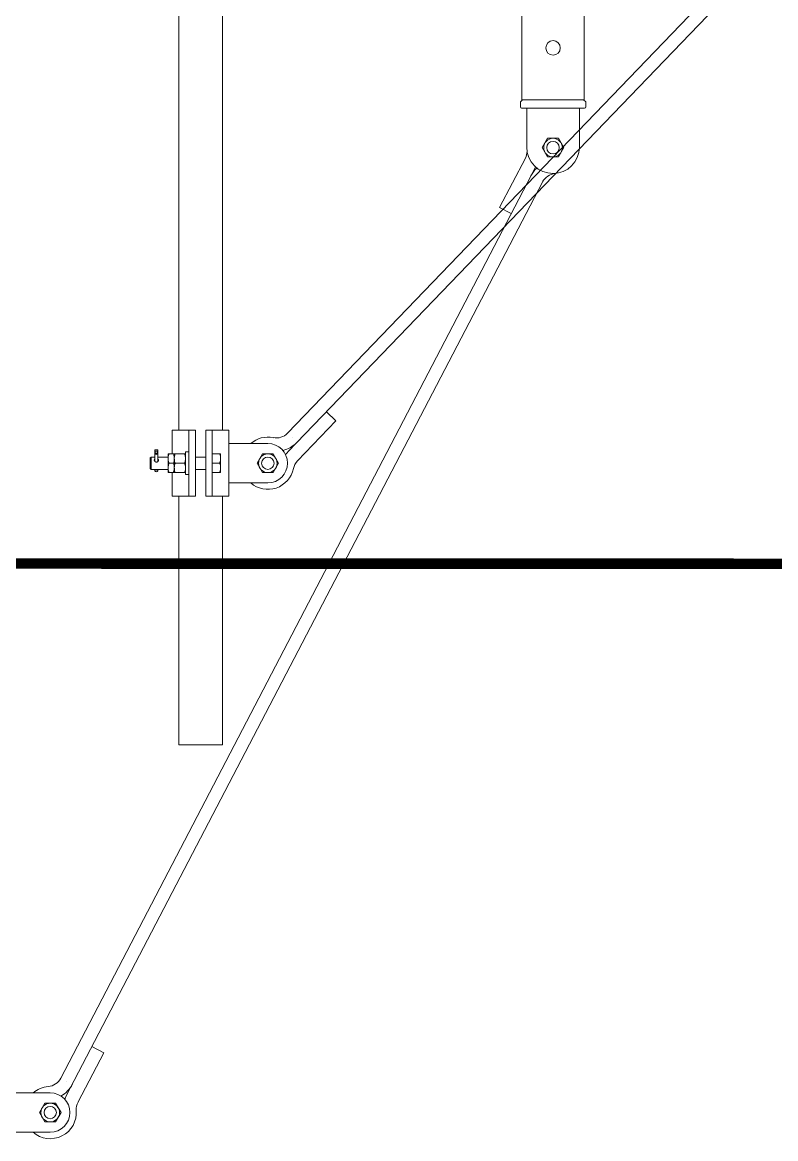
# Model space of a CAD drawing. Header units: millimetres. Extents: x -37020 to 35906, y -101 to 52234.
# Drawn here: x -281.98 to -281.253, y 324.848 to 325.925 of the extents above; entities that cross this region are included whole.
import ezdxf

# ---------------------------------------------------------------- set-up
doc = ezdxf.new("R2010")
doc.units = ezdxf.units.MM
doc.linetypes.add('TRAZO_Y_PUNTO2', pattern=[12.7, 6.35, -3.175, 0, -3.175])
doc.layers.add('ME-RIELES', color=240, linetype='TRAZO_Y_PUNTO2')

msp = doc.modelspace()

# ---------------------------------------------------------------- linework, layer by layer
at = {"color": 251, "linetype": 'Continuous', "lineweight": 15}
for p, q in [((-281.4975, 327.134), (-281.4975, 325.8505)), ((-281.4372, 325.8505), (-281.4372, 326.1755)), ((-281.2788, 325.9911), (-281.7235, 325.5287)), ((-281.7232, 325.5107), (-281.2764, 325.9753)), ((-281.8285, 325.5315), (-281.8285, 325.9476)), ((-281.7863, 325.5315), (-281.7863, 325.9476)), ((-281.4969, 325.8505), (-281.4989, 325.8485)), ((-281.4989, 325.8485), (-281.4989, 325.8435)), ((-281.4975, 325.8505), (-281.4372, 325.8505)), ((-281.4359, 325.8485), (-281.4379, 325.8505)), ((-281.4359, 325.8435), (-281.4359, 325.8485)), ((-281.4369, 325.8425), (-281.4979, 325.8425)), ((-281.4928, 325.8047), (-281.4928, 325.8425)), ((-281.442, 325.8047), (-281.442, 325.8425)), ((-281.4726, 325.8133), (-281.4778, 325.8043)), ((-281.4622, 325.8133), (-281.4726, 325.8133)), ((-281.457, 325.8043), (-281.4622, 325.8133)), ((-281.4778, 325.8043), (-281.4726, 325.7953)), ((-281.4726, 325.7953), (-281.4622, 325.7953)), ((-281.4622, 325.7953), (-281.457, 325.8043)), ((-281.4844, 325.7854), (-281.9425, 324.9063)), ((-281.4941, 325.7941), (-281.5189, 325.7466)), ((-281.9371, 324.8891), (-281.4775, 325.7711)), ((-281.5077, 325.7407), (-281.5189, 325.7466)), ((-281.686, 325.5494), (-281.6769, 325.5406)), ((-281.714, 325.5019), (-281.6769, 325.5406)), ((-281.835, 325.5315), (-281.8125, 325.5315)), ((-281.835, 325.5315), (-281.835, 325.5087)), ((-281.8189, 325.5315), (-281.8189, 325.468)), ((-281.8125, 325.5315), (-281.8125, 325.468)), ((-281.8025, 325.5315), (-281.7801, 325.5315)), ((-281.8025, 325.5315), (-281.8025, 325.468)), ((-281.7962, 325.5315), (-281.7962, 325.468)), ((-281.7801, 325.5315), (-281.7801, 325.468)), ((-281.7801, 325.5187), (-281.7426, 325.5187)), ((-281.8552, 325.5057), (-281.8562, 325.5048)), ((-281.8562, 325.5048), (-281.8562, 325.4947)), ((-281.8552, 325.5057), (-281.8552, 325.4937)), ((-281.8516, 325.5057), (-281.8552, 325.5057)), ((-281.8516, 325.5117), (-281.8516, 325.5093)), ((-281.8516, 325.5093), (-281.8516, 325.5014)), ((-281.8516, 325.5014), (-281.8516, 325.5093)), ((-281.849, 325.5114), (-281.8514, 325.5114)), ((-281.8514, 325.5094), (-281.8514, 325.5114)), ((-281.849, 325.5094), (-281.8514, 325.5094)), ((-281.8513, 325.5127), (-281.849, 325.5127)), ((-281.8513, 325.5092), (-281.849, 325.5092)), ((-281.849, 325.5094), (-281.849, 325.5114)), ((-281.8488, 325.5093), (-281.8488, 325.5117)), ((-281.8488, 325.5014), (-281.8488, 325.5093)), ((-281.8488, 325.5014), (-281.8488, 325.5093)), ((-281.8389, 325.5057), (-281.8488, 325.5057)), ((-281.8389, 325.5042), (-281.8389, 325.5087)), ((-281.8389, 325.5042), (-281.8389, 325.4952)), ((-281.8337, 325.5087), (-281.8381, 325.5087)), ((-281.8329, 325.5042), (-281.8329, 325.5087)), ((-281.8329, 325.4952), (-281.8329, 325.5042)), ((-281.8321, 325.5087), (-281.8229, 325.5087)), ((-281.8189, 325.5108), (-281.8221, 325.5108)), ((-281.8221, 325.5108), (-281.8221, 325.4887)), ((-281.8025, 325.5057), (-281.8125, 325.5057)), ((-281.7962, 325.5087), (-281.789, 325.5087)), ((-281.7882, 325.5042), (-281.7882, 325.5087)), ((-281.7882, 325.4952), (-281.7882, 325.5042)), ((-281.7478, 325.5087), (-281.753, 325.4997)), ((-281.7374, 325.5087), (-281.7478, 325.5087)), ((-281.7322, 325.4997), (-281.7374, 325.5087)), ((-281.8562, 325.4947), (-281.8552, 325.4937)), ((-281.8552, 325.4937), (-281.8389, 325.4937)), ((-281.8516, 325.4937), (-281.8516, 325.4935)), ((-281.8516, 325.4937), (-281.8516, 325.4935)), ((-281.8516, 325.4935), (-281.8516, 325.4926)), ((-281.8516, 325.4935), (-281.8516, 325.4935)), ((-281.8516, 325.4935), (-281.8516, 325.4925)), ((-281.8488, 325.4935), (-281.8488, 325.4937)), ((-281.8488, 325.4937), (-281.8488, 325.4935)), ((-281.8488, 325.4926), (-281.8488, 325.4935)), ((-281.8488, 325.4935), (-281.8488, 325.4935)), ((-281.8488, 325.4935), (-281.8488, 325.4925)), ((-281.8389, 325.4952), (-281.8389, 325.4907)), ((-281.8337, 325.4997), (-281.8381, 325.4997)), ((-281.8329, 325.4907), (-281.8329, 325.4952)), ((-281.8321, 325.4997), (-281.8229, 325.4997)), ((-281.8125, 325.4937), (-281.8025, 325.4937)), ((-281.7962, 325.4997), (-281.789, 325.4997)), ((-281.7882, 325.4907), (-281.7882, 325.4952)), ((-281.753, 325.4997), (-281.7478, 325.4907)), ((-281.7374, 325.4907), (-281.7322, 325.4997)), ((-281.8337, 325.4907), (-281.8381, 325.4907)), ((-281.835, 325.4907), (-281.835, 325.468)), ((-281.8321, 325.4907), (-281.8229, 325.4907)), ((-281.8221, 325.4887), (-281.8189, 325.4887)), ((-281.7962, 325.4907), (-281.789, 325.4907)), ((-281.7478, 325.4907), (-281.7374, 325.4907)), ((-281.7801, 325.4807), (-281.7426, 325.4807)), ((-281.835, 325.468), (-281.8125, 325.468)), ((-281.8285, 325.228), (-281.8285, 325.468)), ((-281.8025, 325.468), (-281.7801, 325.468)), ((-281.7863, 325.228), (-281.7863, 325.468)), ((-281.8285, 325.228), (-281.7863, 325.228)), ((-281.9123, 324.9367), (-281.901, 324.9308)), ((-281.9258, 324.8833), (-281.901, 324.9308)), ((-281.9901, 324.8921), (-281.9526, 324.8921)), ((-281.9578, 324.8821), (-281.963, 324.8731)), ((-281.9474, 324.8821), (-281.9578, 324.8821)), ((-281.9422, 324.8731), (-281.9474, 324.8821)), ((-281.963, 324.8731), (-281.9578, 324.8641)), ((-281.9474, 324.8641), (-281.9422, 324.8731)), ((-281.9578, 324.8641), (-281.9474, 324.8641)), ((-281.9901, 324.8541), (-281.9526, 324.8541))]:
    msp.add_line(p, q, dxfattribs=at)
for centre, radius in [((-281.4674, 325.9005), 0.007), ((-281.4674, 325.8043), 0.009), ((-281.4674, 325.8043), 0.006), ((-281.7426, 325.4997), 0.009), ((-281.7426, 325.4997), 0.006), ((-281.9526, 324.8731), 0.009), ((-281.9526, 324.8731), 0.006)]:
    msp.add_circle(centre, radius, dxfattribs=at)
for centre, radius, start, end in [((-281.4979, 325.8435), 0.001, 180, 270), ((-281.4369, 325.8435), 0.001, 270, 0), ((-281.5074, 325.8011), 0.015, 332.4766, 357.3855), ((-281.4674, 325.8047), 0.0254, 180, 270), ((-281.5074, 325.8011), 0.015, 358.4421, 4.5933), ((-281.4674, 325.8047), 0.0254, 270, 0), ((-281.4642, 325.7642), 0.0277, 133.2796, 152.4766), ((-281.4642, 325.7642), 0.015, 94.554, 152.4766), ((-281.7344, 325.5391), 0.015, 258.1961, 316.1187), ((-281.7426, 325.4997), 0.0252, 78.1961, 131.0673), ((-281.7426, 325.4997), 0.019, 270, 90), ((-281.7344, 325.5391), 0.0277, 282.9559, 316.1187), ((-281.7036, 325.5095), 0.0214, 136.1187, 136.14), ((-281.7032, 325.4915), 0.0277, 136.1187, 143.4757), ((-281.8502, 325.4954), 0.00233, 232.408, 307.592), ((-281.7426, 325.4997), 0.0252, 228.926, 348.2354), ((-281.7032, 325.4915), 0.015, 136.1187, 168.2354), ((-281.8514, 325.4926), 0.00023, 180, 190.9624), ((-281.8502, 325.4928), 0.00145, 190.9624, 349.0376), ((-281.849, 325.4926), 0.00023, 349.0376, 0), ((-281.9558, 324.9132), 0.015, 274.554, 332.4766), ((-281.9558, 324.9132), 0.0277, 299.3107, 332.4766), ((-281.9179, 324.8935), 0.0214, 152.4766, 152.4979), ((-281.9526, 324.8731), 0.0252, 94.554, 131.0706), ((-281.9526, 324.8731), 0.019, 270, 90), ((-281.9125, 324.8763), 0.0277, 152.4766, 159.8366), ((-281.9125, 324.8763), 0.015, 152.4766, 184.5933), ((-281.9526, 324.8731), 0.0252, 228.9294, 4.5933)]:
    msp.add_arc(centre, radius, start, end, dxfattribs=at)
for centre, major_axis, ratio, start_param, end_param in [((-281.8502, 325.5114), (0, 0.00212), 0.683289, 0.933429, 1.379467), ((-281.8514, 325.5117), (0, 0.000337), 0.683289, 1.379467, 3.141593), ((-281.8514, 325.5093), (0.00023, 0), 0.268541, 1.570796, 3.332922), ((-281.8502, 325.5094), (0.00145, 0), 0.268541, 3.332922, 3.77896), ((-281.8502, 325.5127), (0.00145, 0), 0.002646, 0.637368, 2.504225), ((-281.8502, 325.5107), (0, -0.00251), 0.578234, -0.933429, 0.933429), ((-281.8502, 325.5114), (0, -0.00212), 0.683289, 1.762125, 2.208164), ((-281.849, 325.5117), (0, 0.000337), 0.683289, 3.141593, 4.903718), ((-281.849, 325.5093), (0.00023, 0), 0.268541, -0.191329, 1.570796), ((-281.8502, 325.5094), (0.00145, 0), 0.268541, -0.637368, -0.191329)]:
    msp.add_ellipse(centre, major_axis=major_axis, ratio=ratio, start_param=start_param, end_param=end_param, dxfattribs=at)
for points, knots in [([(-281.8502, 325.5008), (-281.8503, 325.5008), (-281.8505, 325.5008), (-281.8508, 325.5009), (-281.8511, 325.5011), (-281.8514, 325.5012), (-281.8516, 325.5015), (-281.8519, 325.5017), (-281.852, 325.502), (-281.8521, 325.5023), (-281.8522, 325.5026), (-281.8522, 325.5029), (-281.8521, 325.5031), (-281.852, 325.5034), (-281.8519, 325.5036), (-281.8517, 325.5038), (-281.8516, 325.5038), (-281.8516, 325.5039)], [0, 0, 0, 0, 0.068185, 0.138424, 0.206589, 0.276604, 0.347191, 0.419719, 0.492019, 0.56656, 0.636312, 0.708255, 0.775366, 0.84438, 0.912446, 0.982318, 1, 1, 1, 1]), ([(-281.8488, 325.5039), (-281.8487, 325.5038), (-281.8487, 325.5038), (-281.8485, 325.5036), (-281.8483, 325.5034), (-281.8482, 325.5031), (-281.8482, 325.5029), (-281.8482, 325.5026), (-281.8482, 325.5023), (-281.8483, 325.502), (-281.8485, 325.5017), (-281.8487, 325.5015), (-281.8489, 325.5013), (-281.8492, 325.5011), (-281.8495, 325.5009), (-281.8499, 325.5008), (-281.8501, 325.5008), (-281.8502, 325.5008)], [0, 0, 0, 0, 0.007353, 0.079304, 0.153361, 0.224729, 0.298371, 0.366432, 0.436535, 0.503615, 0.572511, 0.642094, 0.713546, 0.785744, 0.860107, 0.929006, 1, 1, 1, 1]), ([(-281.8389, 325.5042), (-281.8388, 325.5046), (-281.8388, 325.5056), (-281.8386, 325.5071), (-281.8382, 325.5082), (-281.8381, 325.5087)], [0, 0, 0, 0, 0.268407, 0.632373, 1, 1, 1, 1]), ([(-281.8389, 325.5087), (-281.8389, 325.5087), (-281.8389, 325.5087), (-281.8388, 325.5087), (-281.8386, 325.5087), (-281.8384, 325.5087), (-281.8382, 325.5087), (-281.8381, 325.5087)], [0, 0, 0, 0, 0.070056, 0.299813, 0.530831, 0.765026, 1, 1, 1, 1]), ([(-281.8381, 325.4997), (-281.8381, 325.4999), (-281.8382, 325.5003), (-281.8385, 325.5012), (-281.8387, 325.5022), (-281.8388, 325.5034), (-281.8389, 325.5039), (-281.8389, 325.5042)], [0, 0, 0, 0, 0.1285596, 0.257217, 0.6262796, 0.8131452, 1, 1, 1, 1]), ([(-281.8329, 325.5042), (-281.8329, 325.5046), (-281.8329, 325.5056), (-281.8332, 325.5071), (-281.8335, 325.5082), (-281.8337, 325.5087)], [0, 0, 0, 0, 0.268407, 0.632373, 1, 1, 1, 1]), ([(-281.8329, 325.5087), (-281.8329, 325.5087), (-281.8329, 325.5087), (-281.8329, 325.5087), (-281.8331, 325.5087), (-281.8333, 325.5087), (-281.8336, 325.5087), (-281.8337, 325.5087)], [0, 0, 0, 0, 0.070056, 0.299813, 0.530831, 0.765026, 1, 1, 1, 1]), ([(-281.8337, 325.4997), (-281.8335, 325.5001), (-281.8333, 325.501), (-281.833, 325.5022), (-281.8329, 325.5034), (-281.8329, 325.5039), (-281.8329, 325.5042)], [0, 0, 0, 0, 0.257198, 0.626269, 0.812787, 1, 1, 1, 1]), ([(-281.8329, 325.5042), (-281.8329, 325.5043), (-281.8329, 325.5048), (-281.8328, 325.5056), (-281.8326, 325.5066), (-281.8324, 325.5077), (-281.8322, 325.5084), (-281.8321, 325.5087)], [0, 0, 0, 0, 0.070056, 0.299813, 0.530831, 0.765026, 1, 1, 1, 1]), ([(-281.8321, 325.5087), (-281.8322, 325.5087), (-281.8324, 325.5087), (-281.8327, 325.5087), (-281.8328, 325.5087), (-281.8328, 325.5087), (-281.8329, 325.5087)], [0, 0, 0, 0, 0.247269, 0.495363, 0.746874, 1, 1, 1, 1]), ([(-281.8321, 325.4997), (-281.8322, 325.5001), (-281.8324, 325.5008), (-281.8327, 325.5019), (-281.8328, 325.5031), (-281.8328, 325.5038), (-281.8329, 325.5042)], [0, 0, 0, 0, 0.247269, 0.495363, 0.746874, 1, 1, 1, 1]), ([(-281.8221, 325.5042), (-281.8221, 325.5043), (-281.8221, 325.5049), (-281.8221, 325.5057), (-281.8223, 325.5066), (-281.8225, 325.5076), (-281.8227, 325.5083), (-281.8229, 325.5087)], [0, 0, 0, 0, 0.070059, 0.376588, 0.530821, 0.683101, 1, 1, 1, 1]), ([(-281.8229, 325.5087), (-281.8227, 325.5087), (-281.8225, 325.5087), (-281.8223, 325.5087), (-281.8221, 325.5087), (-281.8221, 325.5087), (-281.8221, 325.5087)], [0, 0, 0, 0, 0.2472686, 0.4953626, 0.746874, 1, 1, 1, 1]), ([(-281.8229, 325.4997), (-281.8227, 325.5001), (-281.8225, 325.5008), (-281.8223, 325.5019), (-281.8221, 325.5031), (-281.8221, 325.5038), (-281.8221, 325.5042)], [0, 0, 0, 0, 0.247269, 0.495363, 0.746874, 1, 1, 1, 1]), ([(-281.789, 325.5087), (-281.7889, 325.5084), (-281.7887, 325.5076), (-281.7884, 325.5065), (-281.7883, 325.5054), (-281.7882, 325.5046), (-281.7882, 325.5042)], [0, 0, 0, 0, 0.2472686, 0.4953626, 0.746874, 1, 1, 1, 1]), ([(-281.7882, 325.5087), (-281.7882, 325.5087), (-281.7883, 325.5087), (-281.7884, 325.5087), (-281.7885, 325.5087), (-281.7887, 325.5087), (-281.7889, 325.5087), (-281.789, 325.5087), (-281.789, 325.5087)], [0, 0, 0, 0, 0.19903, 0.398926, 0.601147, 0.803999, 0.901978, 1, 1, 1, 1]), ([(-281.7882, 325.5042), (-281.7882, 325.5041), (-281.7882, 325.5037), (-281.7883, 325.5029), (-281.7885, 325.5018), (-281.7887, 325.5008), (-281.7889, 325.5001), (-281.789, 325.4997)], [0, 0, 0, 0, 0.070056, 0.299813, 0.530831, 0.765026, 1, 1, 1, 1]), ([(-281.8381, 325.4997), (-281.8382, 325.4992), (-281.8384, 325.4985), (-281.8386, 325.4975), (-281.8388, 325.4965), (-281.8388, 325.4957), (-281.8389, 325.4952)], [0, 0, 0, 0, 0.3298121, 0.4953835, 0.6598535, 1, 1, 1, 1]), ([(-281.8389, 325.4952), (-281.8389, 325.4951), (-281.8389, 325.4947), (-281.8388, 325.4939), (-281.8386, 325.4928), (-281.8384, 325.4918), (-281.8382, 325.4911), (-281.8381, 325.4907)], [0, 0, 0, 0, 0.070056, 0.299813, 0.530831, 0.765026, 1, 1, 1, 1]), ([(-281.8337, 325.4997), (-281.8335, 325.4994), (-281.8333, 325.4986), (-281.8331, 325.4975), (-281.8329, 325.4964), (-281.8329, 325.4956), (-281.8329, 325.4952)], [0, 0, 0, 0, 0.247269, 0.495363, 0.746874, 1, 1, 1, 1]), ([(-281.8329, 325.4952), (-281.8329, 325.4951), (-281.8329, 325.4947), (-281.8329, 325.4939), (-281.8331, 325.4928), (-281.8333, 325.4918), (-281.8336, 325.4911), (-281.8337, 325.4907)], [0, 0, 0, 0, 0.070056, 0.299813, 0.530831, 0.765026, 1, 1, 1, 1]), ([(-281.8321, 325.4997), (-281.8321, 325.4995), (-281.8322, 325.4992), (-281.8325, 325.4982), (-281.8327, 325.4972), (-281.8328, 325.4961), (-281.8329, 325.4955), (-281.8329, 325.4952)], [0, 0, 0, 0, 0.128559, 0.257217, 0.626279, 0.812792, 1, 1, 1, 1]), ([(-281.8329, 325.4952), (-281.8329, 325.495), (-281.8328, 325.4946), (-281.8328, 325.4937), (-281.8326, 325.4923), (-281.8322, 325.4913), (-281.8321, 325.4907)], [0, 0, 0, 0, 0.134092, 0.268456, 0.632398, 1, 1, 1, 1]), ([(-281.8229, 325.4997), (-281.8228, 325.4995), (-281.8227, 325.4992), (-281.8224, 325.4982), (-281.8222, 325.4972), (-281.8221, 325.4961), (-281.8221, 325.4955), (-281.8221, 325.4952)], [0, 0, 0, 0, 0.128559, 0.257217, 0.626279, 0.812792, 1, 1, 1, 1]), ([(-281.8221, 325.4952), (-281.8221, 325.495), (-281.8221, 325.4946), (-281.8221, 325.4937), (-281.8224, 325.4923), (-281.8227, 325.4913), (-281.8229, 325.4907)], [0, 0, 0, 0, 0.134092, 0.268456, 0.632398, 1, 1, 1, 1]), ([(-281.789, 325.4997), (-281.7889, 325.4994), (-281.7887, 325.4986), (-281.7884, 325.4975), (-281.7883, 325.4964), (-281.7882, 325.4956), (-281.7882, 325.4952)], [0, 0, 0, 0, 0.2472686, 0.4953626, 0.746874, 1, 1, 1, 1]), ([(-281.7882, 325.4952), (-281.7882, 325.4951), (-281.7882, 325.4947), (-281.7883, 325.4939), (-281.7885, 325.4928), (-281.7887, 325.4918), (-281.7889, 325.4911), (-281.789, 325.4907)], [0, 0, 0, 0, 0.0700556, 0.2998126, 0.5308313, 0.7650256, 1, 1, 1, 1]), ([(-281.8381, 325.4907), (-281.8382, 325.4907), (-281.8384, 325.4907), (-281.8387, 325.4907), (-281.8388, 325.4907), (-281.8388, 325.4907), (-281.8389, 325.4907)], [0, 0, 0, 0, 0.247269, 0.495363, 0.746874, 1, 1, 1, 1]), ([(-281.8337, 325.4907), (-281.8335, 325.4907), (-281.8333, 325.4907), (-281.8331, 325.4907), (-281.8329, 325.4907), (-281.8329, 325.4907), (-281.8329, 325.4907)], [0, 0, 0, 0, 0.247269, 0.495363, 0.746874, 1, 1, 1, 1]), ([(-281.8329, 325.4907), (-281.8329, 325.4907), (-281.8329, 325.4907), (-281.8328, 325.4907), (-281.8326, 325.4907), (-281.8324, 325.4907), (-281.8322, 325.4907), (-281.8321, 325.4907)], [0, 0, 0, 0, 0.070059, 0.376588, 0.530821, 0.683101, 1, 1, 1, 1]), ([(-281.8221, 325.4907), (-281.8221, 325.4907), (-281.8221, 325.4907), (-281.8221, 325.4907), (-281.8223, 325.4907), (-281.8225, 325.4907), (-281.8228, 325.4907), (-281.8229, 325.4907)], [0, 0, 0, 0, 0.0700556, 0.2998126, 0.5308313, 0.7650256, 1, 1, 1, 1]), ([(-281.789, 325.4907), (-281.7889, 325.4907), (-281.7888, 325.4907), (-281.7885, 325.4907), (-281.7884, 325.4907), (-281.7883, 325.4907), (-281.7882, 325.4907), (-281.7882, 325.4907)], [0, 0, 0, 0, 0.195992, 0.395337, 0.59523, 0.797179, 1, 1, 1, 1])]:
    msp.add_open_spline(points, degree=3, knots=knots, dxfattribs=at)
at = {"layer": 'ME-RIELES', "color": 8, "ltscale": 0.1, "const_width": 0.01, "elevation": 0.2291}
msp.add_lwpolyline([(-342.3687, 325.4056), (58.431, 325.3871)], dxfattribs=at)

doc.saveas('drawing.dxf')
